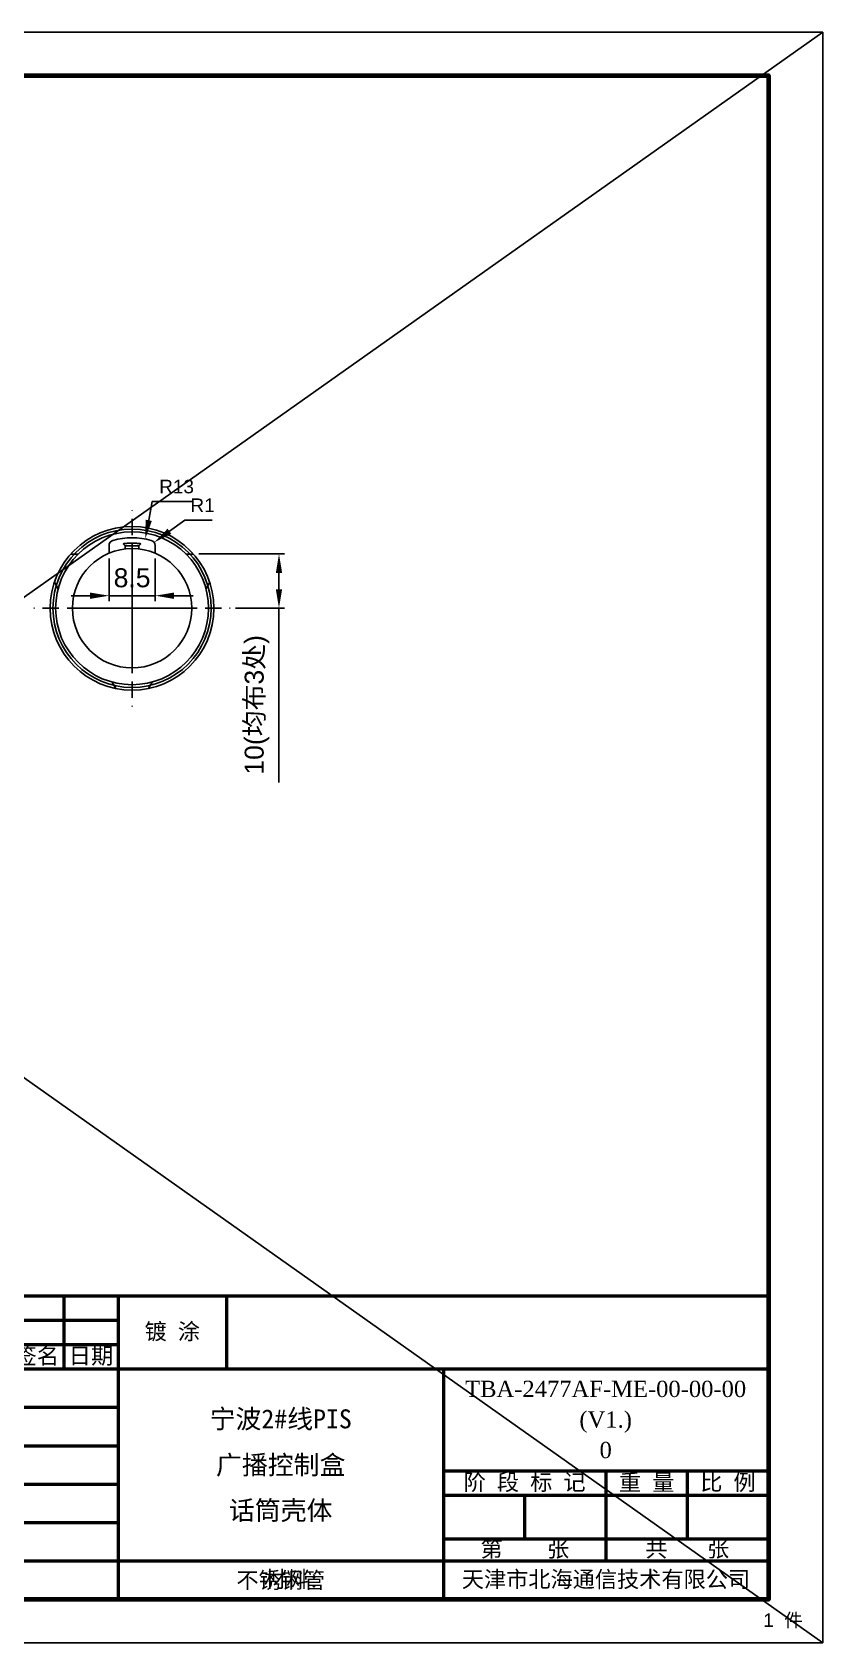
# Model space of a CAD drawing. Header units: millimetres. Extents: x 0 to 2023, y -35 to 289.
# Drawn here: x 274.2 to 420, y -8 to 289 of the extents above; entities that cross this region are included whole.
import ezdxf
from ezdxf.enums import TextEntityAlignment as Align

# ---------------------------------------------------------------- set-up
doc = ezdxf.new("R2010")
doc.units = ezdxf.units.MM
doc.linetypes.add('AM_ISO08W050', pattern=[18, 12, -1.5, 3, -1.5])
doc.linetypes.add('HIDDEN', pattern=[9.525, 6.35, -3.175])
doc.layers.add('02___PRT_ALL_AXES', color=7, linetype='Continuous')
doc.layers.add('DEFAULT_2', color=8, linetype='HIDDEN')
for name, color, linetype, lineweight in [('AM_0', 7, 'Continuous', 50), ('AM_5', 3, 'Continuous', 25), ('AM_6', 2, 'Continuous', 35), ('AM_6 @ 1', 2, 'Continuous', 35), ('AM_7', 4, 'AM_ISO08W050', 25), ('AM_8', 1, 'Continuous', 25)]:
    doc.layers.add(name, color=color, linetype=linetype, lineweight=lineweight)
doc.styles.add('fs', font='SIMFANG.TTF')
doc.styles.get("Standard").update_dxf_attribs({"font": 'ARIAL.TTF'})
doc.styles.add('tnr', font='TIMES.TTF')
doc.dimstyles.new('AM_ISO$0', dxfattribs={"dimtxt": 3.5, "dimasz": 3.5, "dimexe": 1, "dimexo": 1, "dimgap": 1.5, "dimtad": 1, "dimdsep": 46, "dimtxsty": 'Standard', "dimcen": 0, "dimclrd": 256, "dimclre": 256, "dimclrt": 2, "dimadec": 0, "dimazin": 2, "dimtp": 0.1, "dimtm": 0.1, "dimtfac": 0.71, "dimtdec": 3, "dimtmove": 0, "dimatfit": 3, "dimfxl": 1, "dimlwd": -1, "dimlwe": -1, "dimarcsym": 1})
doc.dimstyles.new('AM_ISO$4', dxfattribs={"dimtxt": 2.5, "dimasz": 3.5, "dimexe": 1, "dimexo": 1, "dimgap": 1.5, "dimtad": 1, "dimtoh": 1, "dimdsep": 46, "dimtxsty": 'Standard', "dimcen": 0, "dimclrd": 256, "dimclre": 256, "dimclrt": 2, "dimadec": 0, "dimazin": 2, "dimtp": 0.1, "dimtm": 0.1, "dimtfac": 0.71, "dimtofl": 0, "dimtmove": 0, "dimatfit": 0, "dimfxl": 1, "dimlwd": -1, "dimlwe": -1, "dimarcsym": 1})

# ---------------------------------------------------------------- blocks, each defined once
blk = doc.blocks.new('*D34')
at = {"layer": 'AM_5', "linetype": 'ByBlock', "transparency": 16777216}
for p, q in [((304.89, 192.78), (320.68, 192.78)), ((319.68, 189.28), (319.68, 186.28)), ((311.68, 182.78), (320.68, 182.78)), ((319.68, 182.78), (319.68, 150.64))]:
    blk.add_line(p, q, dxfattribs=at)
at = {"layer": 'AM_5', "transparency": 16777216}
for points in [[(319.1, 189.28), (320.26, 189.28), (319.68, 192.78)], [(319.1, 186.28), (320.26, 186.28), (319.68, 182.78)]]:
    blk.add_solid(points, dxfattribs=at)
at = {"layer": 'Defpoints', "color": 0, "transparency": 16777216}
for p in [(303.89, 192.78), (310.68, 182.78), (319.68, 182.78)]:
    blk.add_point(p, dxfattribs=at)
at = {"layer": 'AM_5', "color": 2, "transparency": 16777216, "insert": (315.63, 164.96), "char_height": 3.5, "attachment_point": 5, "rotation": 90}
blk.add_mtext('10(均布3处)', dxfattribs=at)
blk = doc.blocks.new('BH-BORDER-A3')
at = {"color": 0, "lineweight": 13, "ltscale": 0.4}
for p in [(76, 289), (21, 281)]:
    blk.add_line(p, (76, 281), dxfattribs=at)
at = {"lineweight": 100, "ltscale": 0.4}
blk.add_lwpolyline([(410, 8), (21, 8), (21, 289), (410, 289)], close=True, dxfattribs=at)
at = {"layer": 'AM_8', "ltscale": 0.4}
blk.add_lwpolyline([(0, 0), (420, 0), (420, 297), (0, 297)], close=True, dxfattribs=at)
at = {"layer": 'AM_6', "linetype": 'ByBlock', "ltscale": 0.4}
blk.add_attdef('TBA-2477AF-ME-00-00-00', text='', height=3, rotation=180, dxfattribs=at).set_placement((49.57, 286.31), align=Align.CENTER)
blk = doc.blocks.new('BH-TITLEBLOCK')
at = {"layer": 'AM_0', "lineweight": 50}
for p, q in [((-180, 56), (0, 56)), ((-180, 56), (-180, 0)), ((-170, 56), (-170, 42.5)), ((-160, 56), (-160, 0)), ((-140, 56), (-140, 42.5)), ((-140, 56), (-140, 42.5)), ((-140, 56), (-140, 42.5)), ((-130, 56), (-130, 42.5)), ((-130, 56), (-130, 42.5)), ((-130, 56), (-130, 42.5)), ((-120, 56), (-120, 0)), ((-100, 56), (-100, 42.5)), ((-180, 51.5), (-120, 51.5)), ((-180, 47), (-120, 47)), ((-180, 42.5), (0, 42.5)), ((-60, 42.5), (-60, 0)), ((-180, 35.42), (-120, 35.42)), ((-180, 28.34), (-120, 28.34)), ((-180, 21.26), (-120, 21.26)), ((-60, 23.7), (0, 23.7)), ((-30, 23.7), (-30, 7.1)), ((-15, 23.7), (-15, 11.2)), ((-60, 19.2), (0, 19.2)), ((-45, 19.2), (-45, 11.2)), ((-180, 14.18), (-120, 14.18)), ((-59.94, 11.2), (0, 11.2)), ((-180, 7.1), (0, 7.1))]:
    blk.add_line(p, q, dxfattribs=at)
at = {"layer": 'AM_0', "lineweight": 100, "ltscale": 0.4}
blk.add_lwpolyline([(0, 56), (0, 0), (-180, 0)], dxfattribs=at)
at = {"layer": 'AM_6', "color": 2, "style": 'fs'}
blk.add_attdef('D.ZN.15.DB//喷涂-RAL9004-亚光//丝印', (-97.09, 47.91), '', height=3, dxfattribs=at)
at = {"layer": 'AM_6', "color": 2, "style": 'tnr'}
for tag, p in [('TBA-2477AF-ME-00-00-00', (-30.06, 37.32)), ('(V1.0)', (-30.06, 31.68)), ('00000000', (-30.05, 26.04))]:
    blk.add_attdef(tag, text='', height=3, dxfattribs=at).set_placement(p, align=Align.CENTER)
at = {"layer": 'AM_6', "color": 2, "style": 'fs'}
blk.add_attdef('项目名称', text='', height=3.5, dxfattribs=at).set_placement((-90, 35.04), align=Align.TOP_CENTER)
at = {"layer": 'AM_6', "color": 2}
for tag, height, style, p in [('产品名称', 3.5, 'fs', (-90, 24.8)), ('1:1', 3, 'tnr', (-7.5, 15.2)), ('1', 3, 'tnr', (-45, 9.15)), ('2', 3, 'tnr', (-15, 9.15)), ('AL', 3, 'tnr', (-90, 3.55))]:
    blk.add_attdef(tag, text='', height=height, dxfattribs=dict(at, style=style)).set_placement(p, align=Align.MIDDLE_CENTER)
at = {"layer": 'AM_6', "color": 2, "style": 'fs'}
blk.add_attdef('零件名称', text='', height=3.5, dxfattribs=at).set_placement((-90, 13.62), align=Align.BOTTOM_CENTER)
at = {"layer": 'AM_8', "linetype": 'ByBlock', "ltscale": 0.4, "char_height": 3, "attachment_point": 5}
for s, insert, width in [('{\\fFangSong_GB2312|b0|i0|c134|p49;镀 涂}', (-110, 49.25), 20.003), ('{\\fFangSong_GB2312|b0|i0|c134|p49;标记}', (-175, 44.75), 10), ('{\\fFangSong_GB2312|b0|i0|c134|p49;数量}', (-165, 44.75), 10), ('{\\fFangSong_GB2312|b0|i0|c134|p49;更改单号}', (-150, 44.75), 20), ('{\\fFangSong_GB2312|b0|i0|c134|p49;签名}', (-135, 44.75), 9.9978), ('{\\fFangSong_GB2312|b0|i0|c134|p49;日期}', (-125, 44.75), 10.0022), ('{\\fFangSong_GB2312|b0|i0|c134|p49;设  计}', (-170, 38.96), 20), ('{\\fFangSong_GB2312|b0|i0|c134|p49;审  核}', (-170, 31.88), 20), ('{\\fFangSong_GB2312|b0|i0|c134|p49;阶 段 标 记}', (-45, 21.45), 30), ('{\\fFangSong_GB2312|b0|i0|c134|p49;重 量}', (-22.5, 21.45), 15), ('{\\fFangSong_GB2312|b0|i0|c134|p49;比 例}', (-7.5, 21.45), 15), ('{\\fFangSong_GB2312|b0|i0|c134|p49;工  艺}', (-170, 17.72), 20), ('{\\fFangSong_GB2312|b0|i0|c134|p49;标准化}', (-170, 10.64), 20), ('{\\fFangSong_GB2312|b0|i0|c134|p49;第    张}', (-44.97, 9.15), 29.9401), ('{\\fFangSong_GB2312|b0|i0|c134|p49;共   } {\\fFangSong_GB2312|b0|i0|c134|p49;张}', (-15, 9.17), 30), ('{\\fFangSong_GB2312|b0|i0|c134|p49;批  准}', (-170, 3.55), 20), ('{\\fFangSong_GB2312|b0|i0|c134|p49;  材料:}', (-90, 3.55), 60), ('{\\fFangSong_GB2312|b0|i0|c134|p49;天津市北海通信技术有限公司}', (-30, 3.55), 60)]:
    blk.add_mtext(s, dxfattribs=dict(at, insert=insert, width=width))
blk = doc.blocks.new('*U85')
at = {"lineweight": 0}
ref = blk.add_blockref('BH-TITLEBLOCK', (410, 0), dxfattribs=at)
ref.add_attrib('产品名称', '广播控制盒', dxfattribs={"layer": 'AM_6 @ 1', "color": 2, "height": 3.5, "style": 'fs'}).set_placement((320, 24.8), align=Align.MIDDLE_CENTER)
ref.add_attrib('项目名称', '宁波2#线PIS', dxfattribs={"layer": 'AM_6 @ 1', "color": 2, "height": 3.5, "style": 'fs'}).set_placement((320, 35.04), align=Align.TOP_CENTER)
ref.add_attrib('零件名称', '话筒壳体', dxfattribs={"layer": 'AM_6 @ 1', "color": 2, "height": 3.5, "style": 'fs'}).set_placement((320, 13.62), align=Align.BOTTOM_CENTER)
ref.add_attrib('(V1.0)', '(V1.)', dxfattribs={"layer": 'AM_6 @ 1', "color": 2, "height": 3, "style": 'tnr'}).set_placement((379.94, 31.68), align=Align.CENTER)
ref.add_attrib('00000000', '0', dxfattribs={"layer": 'AM_6 @ 1', "color": 2, "height": 3, "style": 'tnr'}).set_placement((379.95, 26.04), align=Align.CENTER)
ref.add_attrib('TBA-2477AF-ME-00-00-00', 'TBA-2477AF-ME-00-00-00', dxfattribs={"layer": 'AM_6 @ 1', "color": 2, "height": 3, "style": 'tnr'}).set_placement((379.94, 37.32), align=Align.CENTER)
ref.add_attrib('AL', '不锈钢管', dxfattribs={"layer": 'AM_6 @ 1', "color": 2, "height": 3, "style": 'tnr'}).set_placement((320, 3.55), align=Align.MIDDLE_CENTER)
blk = doc.blocks.new('*D64')
at = {"layer": 'AM_5', "linetype": 'ByBlock', "transparency": 16777216}
for p, q in [((288.33, 191.92), (288.33, 184.09)), ((296.83, 191.92), (296.83, 184.09)), ((284.83, 185.09), (281.33, 185.09)), ((288.33, 185.09), (296.83, 185.09)), ((300.33, 185.09), (303.83, 185.09))]:
    blk.add_line(p, q, dxfattribs=at)
at = {"layer": 'AM_5', "transparency": 16777216}
for points in [[(284.83, 185.67), (284.83, 184.5), (288.33, 185.09)], [(300.33, 185.67), (300.33, 184.5), (296.83, 185.09)]]:
    blk.add_solid(points, dxfattribs=at)
at = {"layer": 'Defpoints', "color": 0, "transparency": 16777216}
for p in [(288.33, 192.92), (296.83, 192.92), (296.83, 185.09)]:
    blk.add_point(p, dxfattribs=at)
at = {"layer": 'AM_5', "color": 2, "transparency": 16777216, "insert": (292.58, 188.37), "char_height": 3.5, "attachment_point": 5}
blk.add_mtext('8.5', dxfattribs=at)
blk = doc.blocks.new('*D65')
at = {"layer": 'AM_5', "linetype": 'ByBlock', "transparency": 16777216}
for p, q in [((295.65, 198.99), (296.31, 202.43)), ((296.31, 202.43), (303.78, 202.43))]:
    blk.add_line(p, q, dxfattribs=at)
at = {"layer": 'AM_5', "transparency": 16777216}
blk.add_solid([(295.08, 199.1), (296.23, 198.88), (295, 195.55)], dxfattribs=at)
at = {"layer": 'Defpoints', "color": 0, "transparency": 16777216}
for p in [(295, 195.55), (292.58, 182.78)]:
    blk.add_point(p, dxfattribs=at)
at = {"layer": 'AM_5', "color": 2, "transparency": 16777216, "insert": (300.79, 205.2), "char_height": 2.5, "attachment_point": 5}
blk.add_mtext('R13', dxfattribs=at)
blk = doc.blocks.new('*D66')
at = {"layer": 'AM_5', "linetype": 'ByBlock', "transparency": 16777216}
for p, q in [((299.47, 196.97), (302.31, 199.02)), ((302.31, 199.02), (307.36, 199.02))]:
    blk.add_line(p, q, dxfattribs=at)
at = {"layer": 'AM_5', "transparency": 16777216}
blk.add_solid([(299.13, 197.44), (299.82, 196.49), (296.64, 194.91)], dxfattribs=at)
at = {"layer": 'Defpoints', "color": 0, "transparency": 16777216}
for p in [(295.83, 194.33), (296.64, 194.91)]:
    blk.add_point(p, dxfattribs=at)
at = {"layer": 'AM_5', "color": 2, "transparency": 16777216, "insert": (305.58, 201.77), "char_height": 2.5, "attachment_point": 5}
blk.add_mtext('R1', dxfattribs=at)

msp = doc.modelspace()

# ---------------------------------------------------------------- linework, layer by layer
at = {"color": 7, "linetype": 'Continuous'}
for p, q in [((288.328, 194.328), (288.328, 192.922)), ((296.828, 192.922), (296.828, 194.328))]:
    msp.add_line(p, q, dxfattribs=at)
for radius in [14.6, 14.1, 11]:
    msp.add_circle((292.578, 182.776), radius, dxfattribs=at)
for centre, radius, start, end in [((289.328, 194.328), 1, 105.71386, 180), ((292.578, 182.776), 13, 74.28614, 105.71386), ((295.828, 194.328), 1, 0, 74.28614)]:
    msp.add_arc(centre, radius, start, end, dxfattribs=at)
at = {"layer": '02___PRT_ALL_AXES', "color": 8, "linetype": 'HIDDEN'}
for p, q in [((290.939, 194.666), (291.328, 194.276)), ((291.328, 193.705), (291.328, 194.276)), ((293.828, 194.276), (291.328, 194.276)), ((294.216, 194.664), (293.828, 194.276)), ((293.828, 193.705), (293.828, 194.276))]:
    msp.add_line(p, q, dxfattribs=at)
at = {"layer": '02___PRT_ALL_AXES', "color": 7, "linetype": 'Continuous'}
msp.add_circle((292.578, 182.776), 15.1, dxfattribs=at)
at = {"layer": '02___PRT_ALL_AXES', "color": 8, "linetype": 'HIDDEN'}
msp.add_arc((292.578, 182.776), 12, 82.15595, 97.84327, dxfattribs=at)
at = {"layer": 'AM_7'}
for q in [(292.578, 200.876), (274.478, 182.776), (310.678, 182.776), (292.578, 164.676)]:
    msp.add_line((292.578, 182.776), q, dxfattribs=at)
at = {"layer": 'AM_8'}
for p, q in [((420, 289), (0, -8)), ((420, -8), (0, 289))]:
    msp.add_line(p, q, dxfattribs=at)
at = {"layer": 'DEFAULT_2'}
for p, q in [((281.264, 192.776), (282.638, 192.776)), ((302.519, 192.776), (303.893, 192.776))]:
    msp.add_line(p, q, dxfattribs=at)
at = {"layer": 'DEFAULT_2', "color": 8, "linetype": 'HIDDEN'}
for p, q in [((281.264, 192.776), (282.638, 192.776)), ((302.519, 192.776), (303.893, 192.776)), ((278.948, 186.385), (278.261, 187.575)), ((306.896, 187.575), (306.209, 186.385)), ((289.575, 167.978), (288.888, 169.168)), ((296.268, 169.168), (295.582, 167.978))]:
    msp.add_line(p, q, dxfattribs=at)

# ---------------------------------------------------------------- block references
at = {"lineweight": 0}
msp.add_blockref('BH-BORDER-A3', (0, -8), dxfattribs=at).add_auto_attribs({'TBA-2477AF-ME-00-00-00': 'TBA-2477AF-ME-00-00-00'})
at = {"layer": 'AM_8'}
msp.add_blockref('*U85', (0, 0), dxfattribs=at)

# ---------------------------------------------------------------- texts
at = {"layer": 'AM_6', "color": 2, "insert": (409.011, -2.583), "char_height": 2.5, "attachment_point": 1}
msp.add_mtext_dynamic_manual_height_columns('1  {\\fSimSun|b0|i0|c134|p2;件}', width=15.32758, gutter_width=12.5, heights=[2.5], dxfattribs=at)

# ---------------------------------------------------------------- dimensions: what is measured, and where the dimension line sits
at = {"layer": 'AM_5'}
for center, mpoint, picture, middle in [((292.578, 182.776), (295.002, 195.548), '*D65', (300.794, 202.426)), ((295.828, 194.328), (296.639, 194.914), '*D66', (305.585, 199.016))]:
    dim = msp.add_radius_dim(center=center, mpoint=mpoint, dimstyle='AM_ISO$4', override={"dimdec": 1}, dxfattribs=at)
    dim.commit()
    dim.dimension.update_dxf_attribs({"geometry": picture, "text_midpoint": middle, "dimtype": 164})
dim = msp.add_linear_dim(base=(296.828, 185.085), p1=(288.328, 192.922), p2=(296.828, 192.922), angle=0, dimstyle='AM_ISO$0', override={"dimdec": 1}, dxfattribs=at)
dim.commit()
dim.dimension.update_dxf_attribs({"geometry": '*D64', "text_midpoint": (292.578, 185.085), "dimtype": 160})
dim = msp.add_linear_dim(base=(319.678, 182.776), p1=(303.893, 192.776), p2=(310.678, 182.776), angle=90, text='<>(均布3处)', dimstyle='AM_ISO$0', dxfattribs=at)
dim.commit()
dim.dimension.update_dxf_attribs({"geometry": '*D34', "text_midpoint": (315.632, 164.957)})

doc.saveas('drawing.dxf')
